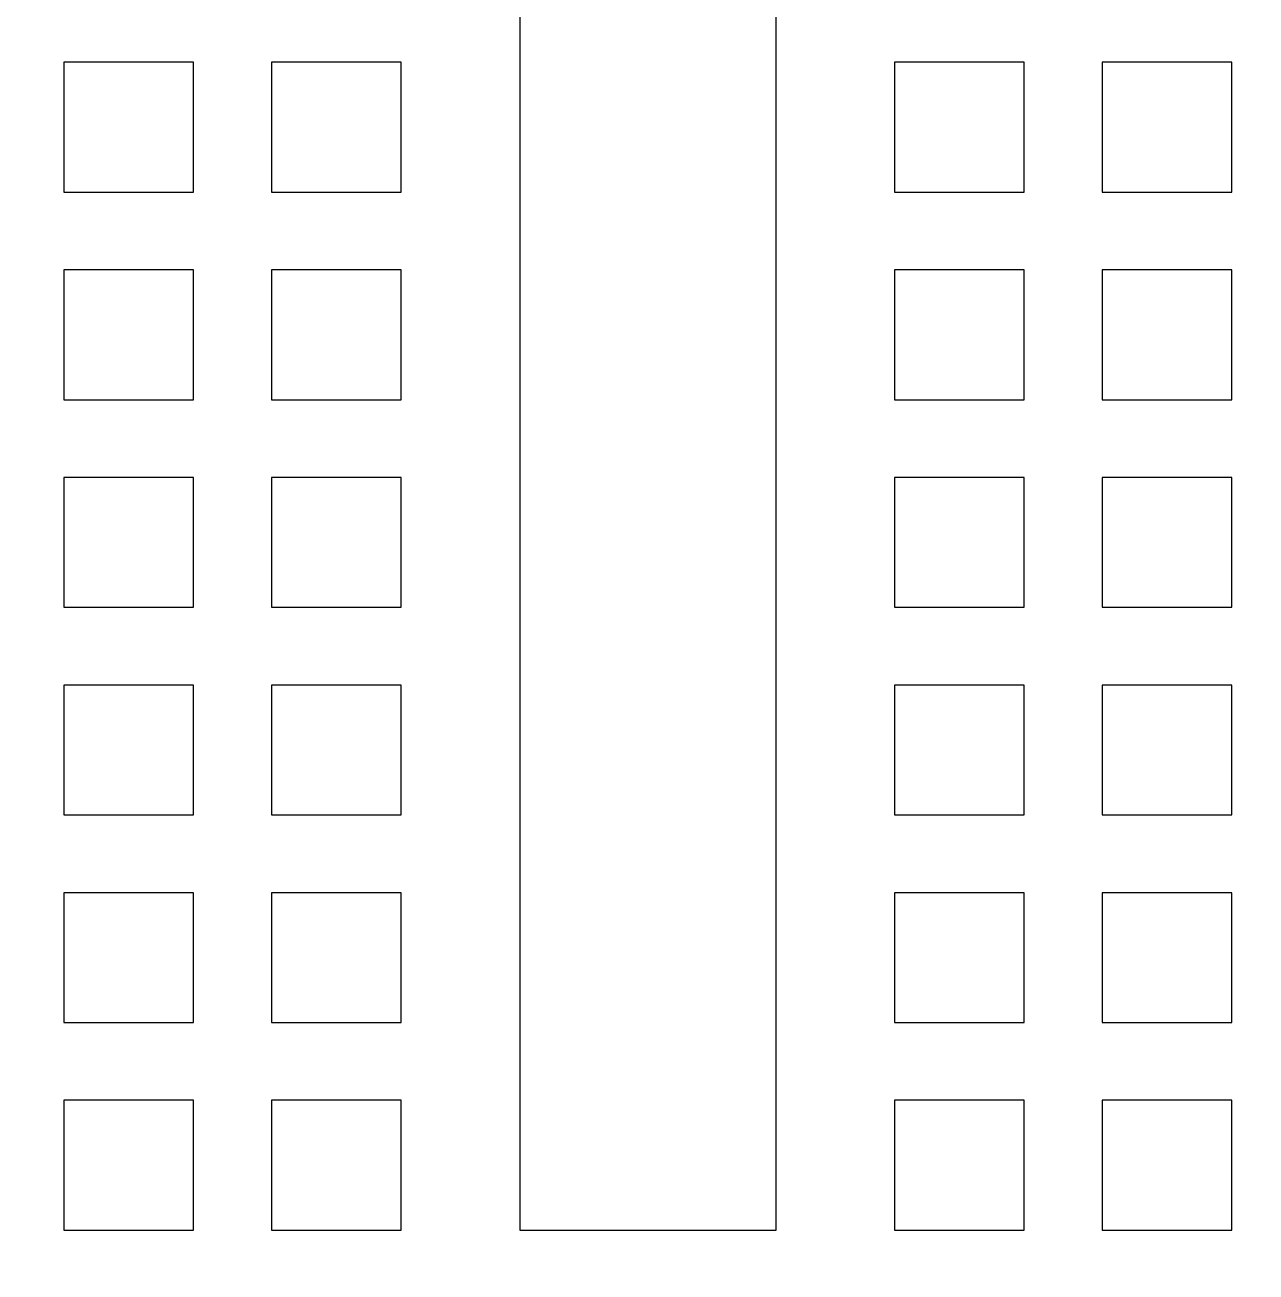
# Model space of a CAD drawing. Extents: x -1020 to 856, y -646 to 1108.
# Drawn here: x 360.38 to 375.44, y 682.06 to 697.32 of the extents above; entities that cross this region are included whole.
import ezdxf

# ---------------------------------------------------------------- set-up
doc = ezdxf.new("R2010")
doc.units = 0
doc.header["$MEASUREMENT"] = 0
doc.layers.add('LAYER_1', color=7, linetype='CONTINUOUS')

msp = doc.modelspace()

# ---------------------------------------------------------------- linework, layer by layer
at = {"layer": 'LAYER_1', "color": 250}
for points, knots in [([(581.5, 670), (581.5, 670), (581.5, 793), (581.5, 793), (581.5, 793), (581.5, 795.761), (579.261, 798), (576.5, 798), (576.5, 798), (576.5, 798), (333.5, 798), (333.5, 798), (333.5, 798), (330.739, 798), (328.5, 795.761), (328.5, 793), (328.5, 793), (328.5, 793), (328.5, 670), (328.5, 670), (328.5, 670), (328.5, 667.239), (330.739, 665), (333.5, 665), (333.5, 665), (333.5, 665), (576.5, 665), (576.5, 665), (576.5, 665), (579.261, 665), (581.5, 667.239), (581.5, 670)], [0, 0, 0, 0, 0.125, 0.125, 0.125, 0.125, 0.25, 0.25, 0.25, 0.25, 0.375, 0.375, 0.375, 0.375, 0.5, 0.5, 0.5, 0.5, 0.625, 0.625, 0.625, 0.625, 0.75, 0.75, 0.75, 0.75, 0.875, 0.875, 0.875, 0.875, 1, 1, 1, 1]), ([(350.5368, 762.11), (350.5368, 762.11), (385.4618, 762.11), (385.4618, 762.11), (385.4618, 762.11), (385.4618, 762.11), (385.4618, 678.29), (385.4618, 678.29), (385.4618, 678.29), (385.4618, 678.29), (350.5368, 678.29), (350.5368, 678.29), (350.5368, 678.29), (350.5368, 678.29), (350.5368, 762.11), (350.5368, 762.11)], [0, 0, 0, 0, 0.25, 0.25, 0.25, 0.25, 0.5, 0.5, 0.5, 0.5, 0.75, 0.75, 0.75, 0.75, 1, 1, 1, 1]), ([(366.4312, 757.8278), (366.4312, 757.8278), (369.5674, 757.8278), (369.5674, 757.8278), (369.5674, 757.8278), (369.5674, 757.8278), (369.5674, 682.5722), (369.5674, 682.5722), (369.5674, 682.5722), (369.5674, 682.5722), (366.4312, 682.5722), (366.4312, 682.5722), (366.4312, 682.5722), (366.4312, 682.5722), (366.4312, 757.8278), (366.4312, 757.8278)], [0, 0, 0, 0, 0.25, 0.25, 0.25, 0.25, 0.5, 0.5, 0.5, 0.5, 0.75, 0.75, 0.75, 0.75, 1, 1, 1, 1]), ([(360.8556, 696.8597), (360.8556, 696.8597), (362.4431, 696.8597), (362.4431, 696.8597), (362.4431, 696.8597), (362.4431, 696.8597), (362.4431, 695.2722), (362.4431, 695.2722), (362.4431, 695.2722), (362.4431, 695.2722), (360.8556, 695.2722), (360.8556, 695.2722), (360.8556, 695.2722), (360.8556, 695.2722), (360.8556, 696.8597), (360.8556, 696.8597)], [0, 0, 0, 0, 0.25, 0.25, 0.25, 0.25, 0.5, 0.5, 0.5, 0.5, 0.75, 0.75, 0.75, 0.75, 1, 1, 1, 1]), ([(363.3956, 696.8597), (363.3956, 696.8597), (364.9831, 696.8597), (364.9831, 696.8597), (364.9831, 696.8597), (364.9831, 696.8597), (364.9831, 695.2722), (364.9831, 695.2722), (364.9831, 695.2722), (364.9831, 695.2722), (363.3956, 695.2722), (363.3956, 695.2722), (363.3956, 695.2722), (363.3956, 695.2722), (363.3956, 696.8597), (363.3956, 696.8597)], [0, 0, 0, 0, 0.25, 0.25, 0.25, 0.25, 0.5, 0.5, 0.5, 0.5, 0.75, 0.75, 0.75, 0.75, 1, 1, 1, 1]), ([(371.0156, 696.8597), (371.0156, 696.8597), (372.6031, 696.8597), (372.6031, 696.8597), (372.6031, 696.8597), (372.6031, 696.8597), (372.6031, 695.2722), (372.6031, 695.2722), (372.6031, 695.2722), (372.6031, 695.2722), (371.0156, 695.2722), (371.0156, 695.2722), (371.0156, 695.2722), (371.0156, 695.2722), (371.0156, 696.8597), (371.0156, 696.8597)], [0, 0, 0, 0, 0.25, 0.25, 0.25, 0.25, 0.5, 0.5, 0.5, 0.5, 0.75, 0.75, 0.75, 0.75, 1, 1, 1, 1]), ([(373.5556, 696.8597), (373.5556, 696.8597), (375.1431, 696.8597), (375.1431, 696.8597), (375.1431, 696.8597), (375.1431, 696.8597), (375.1431, 695.2722), (375.1431, 695.2722), (375.1431, 695.2722), (375.1431, 695.2722), (373.5556, 695.2722), (373.5556, 695.2722), (373.5556, 695.2722), (373.5556, 695.2722), (373.5556, 696.8597), (373.5556, 696.8597)], [0, 0, 0, 0, 0.25, 0.25, 0.25, 0.25, 0.5, 0.5, 0.5, 0.5, 0.75, 0.75, 0.75, 0.75, 1, 1, 1, 1]), ([(360.8556, 694.3197), (360.8556, 694.3197), (362.4431, 694.3197), (362.4431, 694.3197), (362.4431, 694.3197), (362.4431, 694.3197), (362.4431, 692.7322), (362.4431, 692.7322), (362.4431, 692.7322), (362.4431, 692.7322), (360.8556, 692.7322), (360.8556, 692.7322), (360.8556, 692.7322), (360.8556, 692.7322), (360.8556, 694.3197), (360.8556, 694.3197)], [0, 0, 0, 0, 0.25, 0.25, 0.25, 0.25, 0.5, 0.5, 0.5, 0.5, 0.75, 0.75, 0.75, 0.75, 1, 1, 1, 1]), ([(363.3956, 694.3197), (363.3956, 694.3197), (364.9831, 694.3197), (364.9831, 694.3197), (364.9831, 694.3197), (364.9831, 694.3197), (364.9831, 692.7322), (364.9831, 692.7322), (364.9831, 692.7322), (364.9831, 692.7322), (363.3956, 692.7322), (363.3956, 692.7322), (363.3956, 692.7322), (363.3956, 692.7322), (363.3956, 694.3197), (363.3956, 694.3197)], [0, 0, 0, 0, 0.25, 0.25, 0.25, 0.25, 0.5, 0.5, 0.5, 0.5, 0.75, 0.75, 0.75, 0.75, 1, 1, 1, 1]), ([(371.0156, 694.3197), (371.0156, 694.3197), (372.6031, 694.3197), (372.6031, 694.3197), (372.6031, 694.3197), (372.6031, 694.3197), (372.6031, 692.7322), (372.6031, 692.7322), (372.6031, 692.7322), (372.6031, 692.7322), (371.0156, 692.7322), (371.0156, 692.7322), (371.0156, 692.7322), (371.0156, 692.7322), (371.0156, 694.3197), (371.0156, 694.3197)], [0, 0, 0, 0, 0.25, 0.25, 0.25, 0.25, 0.5, 0.5, 0.5, 0.5, 0.75, 0.75, 0.75, 0.75, 1, 1, 1, 1]), ([(373.5556, 694.3197), (373.5556, 694.3197), (375.1431, 694.3197), (375.1431, 694.3197), (375.1431, 694.3197), (375.1431, 694.3197), (375.1431, 692.7322), (375.1431, 692.7322), (375.1431, 692.7322), (375.1431, 692.7322), (373.5556, 692.7322), (373.5556, 692.7322), (373.5556, 692.7322), (373.5556, 692.7322), (373.5556, 694.3197), (373.5556, 694.3197)], [0, 0, 0, 0, 0.25, 0.25, 0.25, 0.25, 0.5, 0.5, 0.5, 0.5, 0.75, 0.75, 0.75, 0.75, 1, 1, 1, 1]), ([(360.8556, 691.7797), (360.8556, 691.7797), (362.4431, 691.7797), (362.4431, 691.7797), (362.4431, 691.7797), (362.4431, 691.7797), (362.4431, 690.1922), (362.4431, 690.1922), (362.4431, 690.1922), (362.4431, 690.1922), (360.8556, 690.1922), (360.8556, 690.1922), (360.8556, 690.1922), (360.8556, 690.1922), (360.8556, 691.7797), (360.8556, 691.7797)], [0, 0, 0, 0, 0.25, 0.25, 0.25, 0.25, 0.5, 0.5, 0.5, 0.5, 0.75, 0.75, 0.75, 0.75, 1, 1, 1, 1]), ([(363.3956, 691.7797), (363.3956, 691.7797), (364.9831, 691.7797), (364.9831, 691.7797), (364.9831, 691.7797), (364.9831, 691.7797), (364.9831, 690.1922), (364.9831, 690.1922), (364.9831, 690.1922), (364.9831, 690.1922), (363.3956, 690.1922), (363.3956, 690.1922), (363.3956, 690.1922), (363.3956, 690.1922), (363.3956, 691.7797), (363.3956, 691.7797)], [0, 0, 0, 0, 0.25, 0.25, 0.25, 0.25, 0.5, 0.5, 0.5, 0.5, 0.75, 0.75, 0.75, 0.75, 1, 1, 1, 1]), ([(371.0156, 691.7797), (371.0156, 691.7797), (372.6031, 691.7797), (372.6031, 691.7797), (372.6031, 691.7797), (372.6031, 691.7797), (372.6031, 690.1922), (372.6031, 690.1922), (372.6031, 690.1922), (372.6031, 690.1922), (371.0156, 690.1922), (371.0156, 690.1922), (371.0156, 690.1922), (371.0156, 690.1922), (371.0156, 691.7797), (371.0156, 691.7797)], [0, 0, 0, 0, 0.25, 0.25, 0.25, 0.25, 0.5, 0.5, 0.5, 0.5, 0.75, 0.75, 0.75, 0.75, 1, 1, 1, 1]), ([(373.5556, 691.7797), (373.5556, 691.7797), (375.1431, 691.7797), (375.1431, 691.7797), (375.1431, 691.7797), (375.1431, 691.7797), (375.1431, 690.1922), (375.1431, 690.1922), (375.1431, 690.1922), (375.1431, 690.1922), (373.5556, 690.1922), (373.5556, 690.1922), (373.5556, 690.1922), (373.5556, 690.1922), (373.5556, 691.7797), (373.5556, 691.7797)], [0, 0, 0, 0, 0.25, 0.25, 0.25, 0.25, 0.5, 0.5, 0.5, 0.5, 0.75, 0.75, 0.75, 0.75, 1, 1, 1, 1]), ([(360.8556, 689.2397), (360.8556, 689.2397), (362.4431, 689.2397), (362.4431, 689.2397), (362.4431, 689.2397), (362.4431, 689.2397), (362.4431, 687.6522), (362.4431, 687.6522), (362.4431, 687.6522), (362.4431, 687.6522), (360.8556, 687.6522), (360.8556, 687.6522), (360.8556, 687.6522), (360.8556, 687.6522), (360.8556, 689.2397), (360.8556, 689.2397)], [0, 0, 0, 0, 0.25, 0.25, 0.25, 0.25, 0.5, 0.5, 0.5, 0.5, 0.75, 0.75, 0.75, 0.75, 1, 1, 1, 1]), ([(363.3956, 689.2397), (363.3956, 689.2397), (364.9831, 689.2397), (364.9831, 689.2397), (364.9831, 689.2397), (364.9831, 689.2397), (364.9831, 687.6522), (364.9831, 687.6522), (364.9831, 687.6522), (364.9831, 687.6522), (363.3956, 687.6522), (363.3956, 687.6522), (363.3956, 687.6522), (363.3956, 687.6522), (363.3956, 689.2397), (363.3956, 689.2397)], [0, 0, 0, 0, 0.25, 0.25, 0.25, 0.25, 0.5, 0.5, 0.5, 0.5, 0.75, 0.75, 0.75, 0.75, 1, 1, 1, 1]), ([(371.0156, 689.2397), (371.0156, 689.2397), (372.6031, 689.2397), (372.6031, 689.2397), (372.6031, 689.2397), (372.6031, 689.2397), (372.6031, 687.6522), (372.6031, 687.6522), (372.6031, 687.6522), (372.6031, 687.6522), (371.0156, 687.6522), (371.0156, 687.6522), (371.0156, 687.6522), (371.0156, 687.6522), (371.0156, 689.2397), (371.0156, 689.2397)], [0, 0, 0, 0, 0.25, 0.25, 0.25, 0.25, 0.5, 0.5, 0.5, 0.5, 0.75, 0.75, 0.75, 0.75, 1, 1, 1, 1]), ([(373.5556, 689.2397), (373.5556, 689.2397), (375.1431, 689.2397), (375.1431, 689.2397), (375.1431, 689.2397), (375.1431, 689.2397), (375.1431, 687.6522), (375.1431, 687.6522), (375.1431, 687.6522), (375.1431, 687.6522), (373.5556, 687.6522), (373.5556, 687.6522), (373.5556, 687.6522), (373.5556, 687.6522), (373.5556, 689.2397), (373.5556, 689.2397)], [0, 0, 0, 0, 0.25, 0.25, 0.25, 0.25, 0.5, 0.5, 0.5, 0.5, 0.75, 0.75, 0.75, 0.75, 1, 1, 1, 1]), ([(360.8556, 686.6997), (360.8556, 686.6997), (362.4431, 686.6997), (362.4431, 686.6997), (362.4431, 686.6997), (362.4431, 686.6997), (362.4431, 685.1122), (362.4431, 685.1122), (362.4431, 685.1122), (362.4431, 685.1122), (360.8556, 685.1122), (360.8556, 685.1122), (360.8556, 685.1122), (360.8556, 685.1122), (360.8556, 686.6997), (360.8556, 686.6997)], [0, 0, 0, 0, 0.25, 0.25, 0.25, 0.25, 0.5, 0.5, 0.5, 0.5, 0.75, 0.75, 0.75, 0.75, 1, 1, 1, 1]), ([(363.3956, 686.6997), (363.3956, 686.6997), (364.9831, 686.6997), (364.9831, 686.6997), (364.9831, 686.6997), (364.9831, 686.6997), (364.9831, 685.1122), (364.9831, 685.1122), (364.9831, 685.1122), (364.9831, 685.1122), (363.3956, 685.1122), (363.3956, 685.1122), (363.3956, 685.1122), (363.3956, 685.1122), (363.3956, 686.6997), (363.3956, 686.6997)], [0, 0, 0, 0, 0.25, 0.25, 0.25, 0.25, 0.5, 0.5, 0.5, 0.5, 0.75, 0.75, 0.75, 0.75, 1, 1, 1, 1]), ([(371.0156, 686.6997), (371.0156, 686.6997), (372.6031, 686.6997), (372.6031, 686.6997), (372.6031, 686.6997), (372.6031, 686.6997), (372.6031, 685.1122), (372.6031, 685.1122), (372.6031, 685.1122), (372.6031, 685.1122), (371.0156, 685.1122), (371.0156, 685.1122), (371.0156, 685.1122), (371.0156, 685.1122), (371.0156, 686.6997), (371.0156, 686.6997)], [0, 0, 0, 0, 0.25, 0.25, 0.25, 0.25, 0.5, 0.5, 0.5, 0.5, 0.75, 0.75, 0.75, 0.75, 1, 1, 1, 1]), ([(373.5556, 686.6997), (373.5556, 686.6997), (375.1431, 686.6997), (375.1431, 686.6997), (375.1431, 686.6997), (375.1431, 686.6997), (375.1431, 685.1122), (375.1431, 685.1122), (375.1431, 685.1122), (375.1431, 685.1122), (373.5556, 685.1122), (373.5556, 685.1122), (373.5556, 685.1122), (373.5556, 685.1122), (373.5556, 686.6997), (373.5556, 686.6997)], [0, 0, 0, 0, 0.25, 0.25, 0.25, 0.25, 0.5, 0.5, 0.5, 0.5, 0.75, 0.75, 0.75, 0.75, 1, 1, 1, 1]), ([(360.8556, 684.1597), (360.8556, 684.1597), (362.4431, 684.1597), (362.4431, 684.1597), (362.4431, 684.1597), (362.4431, 684.1597), (362.4431, 682.5722), (362.4431, 682.5722), (362.4431, 682.5722), (362.4431, 682.5722), (360.8556, 682.5722), (360.8556, 682.5722), (360.8556, 682.5722), (360.8556, 682.5722), (360.8556, 684.1597), (360.8556, 684.1597)], [0, 0, 0, 0, 0.25, 0.25, 0.25, 0.25, 0.5, 0.5, 0.5, 0.5, 0.75, 0.75, 0.75, 0.75, 1, 1, 1, 1]), ([(363.3956, 684.1597), (363.3956, 684.1597), (364.9831, 684.1597), (364.9831, 684.1597), (364.9831, 684.1597), (364.9831, 684.1597), (364.9831, 682.5722), (364.9831, 682.5722), (364.9831, 682.5722), (364.9831, 682.5722), (363.3956, 682.5722), (363.3956, 682.5722), (363.3956, 682.5722), (363.3956, 682.5722), (363.3956, 684.1597), (363.3956, 684.1597)], [0, 0, 0, 0, 0.25, 0.25, 0.25, 0.25, 0.5, 0.5, 0.5, 0.5, 0.75, 0.75, 0.75, 0.75, 1, 1, 1, 1]), ([(371.0156, 684.1597), (371.0156, 684.1597), (372.6031, 684.1597), (372.6031, 684.1597), (372.6031, 684.1597), (372.6031, 684.1597), (372.6031, 682.5722), (372.6031, 682.5722), (372.6031, 682.5722), (372.6031, 682.5722), (371.0156, 682.5722), (371.0156, 682.5722), (371.0156, 682.5722), (371.0156, 682.5722), (371.0156, 684.1597), (371.0156, 684.1597)], [0, 0, 0, 0, 0.25, 0.25, 0.25, 0.25, 0.5, 0.5, 0.5, 0.5, 0.75, 0.75, 0.75, 0.75, 1, 1, 1, 1]), ([(373.5556, 684.1597), (373.5556, 684.1597), (375.1431, 684.1597), (375.1431, 684.1597), (375.1431, 684.1597), (375.1431, 684.1597), (375.1431, 682.5722), (375.1431, 682.5722), (375.1431, 682.5722), (375.1431, 682.5722), (373.5556, 682.5722), (373.5556, 682.5722), (373.5556, 682.5722), (373.5556, 682.5722), (373.5556, 684.1597), (373.5556, 684.1597)], [0, 0, 0, 0, 0.25, 0.25, 0.25, 0.25, 0.5, 0.5, 0.5, 0.5, 0.75, 0.75, 0.75, 0.75, 1, 1, 1, 1])]:
    msp.add_open_spline(points, degree=3, knots=knots, dxfattribs=at)

doc.saveas('drawing.dxf')
